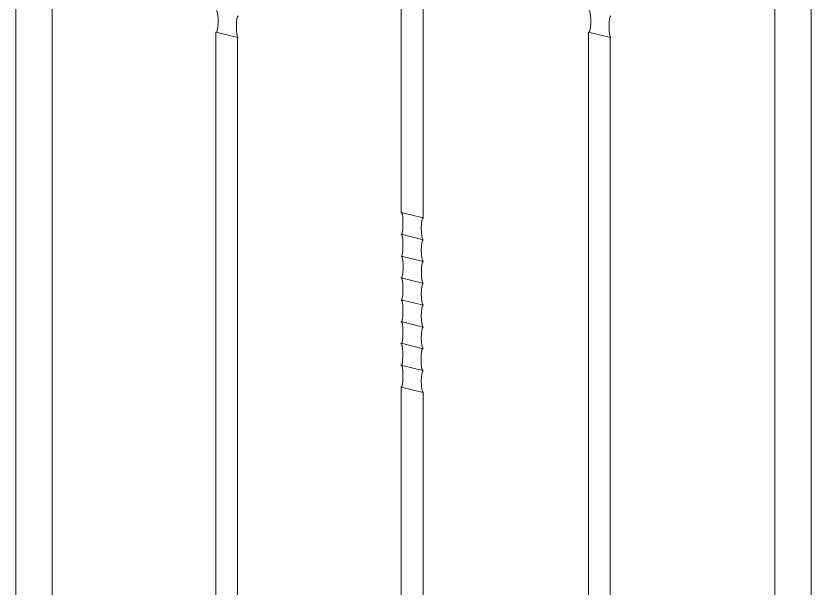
# Model space of a CAD drawing. Header units: millimetres. Extents: x -644 to 652, y 0 to 1491.
# Drawn here: x -315 to 0, y 550.8 to 777.5 of the extents above; entities that cross this region are included whole.
import ezdxf

# ---------------------------------------------------------------- set-up
doc = ezdxf.new("R2010")
doc.units = ezdxf.units.MM
doc.layers.add('ceco.net 171', color=7, linetype='Continuous')

msp = doc.modelspace()

# ---------------------------------------------------------------- linework, layer by layer
at = {"layer": 'ceco.net 171', "lineweight": 5}
for p, q in [((-14.4, 14.4), (-14.4, 1449.25)), ((0, 0), (0, 1449.25)), ((-315, 0), (-315, 1388.06)), ((-300.6, 14.4), (-300.6, 1388.06)), ((-162.36, 699.64), (-162.36, 909.56)), ((-153.72, 697.47), (-153.72, 907.39)), ((-235.8, 502.56), (-235.8, 771.12)), ((-227.05, 768.93), (-235.8, 771.12)), ((-227.16, 502.56), (-227.16, 768.96)), ((-88.17, 502.56), (-88.17, 771.12)), ((-79.43, 768.93), (-88.17, 771.12)), ((-79.53, 502.56), (-79.53, 769.17)), ((-153.72, 697.47), (-162.41, 699.65)), ((-153.72, 688.83), (-162.41, 691.01)), ((-153.72, 680.19), (-162.41, 682.37)), ((-153.83, 671.55), (-162.52, 673.73)), ((-153.72, 662.88), (-162.41, 665.06)), ((-153.72, 654.24), (-162.41, 656.42)), ((-153.72, 645.6), (-162.41, 647.78)), ((-153.83, 636.96), (-162.52, 639.14)), ((-162.36, 502.56), (-162.36, 630.46)), ((-153.72, 628.29), (-162.35, 630.46)), ((-153.72, 502.56), (-153.72, 628.29))]:
    msp.add_line(p, q, dxfattribs=at)
for centre, start_param, end_param in [((-235.62, 775.39), 0, 3.141593), ((-87.99, 775.39), 0, 3.141593), ((-226.92, 773.21), 3.141593, 6.210756), ((-79.29, 773.21), 3.141593, 6.210756), ((-162.39, 695.33), 0, 3.141593), ((-153.69, 693.15), 3.141593, 6.210756), ((-162.39, 686.68), 0, 3.141593), ((-153.69, 684.51), 3.141593, 6.210756), ((-162.33, 678.03), 0, 3.141593), ((-153.64, 675.85), 3.141593, 6.210756), ((-162.39, 669.38), 0, 3.141593), ((-153.69, 667.2), 3.141593, 6.210756), ((-162.39, 660.74), 0, 3.141593), ((-153.69, 658.56), 3.141593, 6.210756), ((-162.39, 652.09), 0, 3.141593), ((-153.69, 649.91), 3.141593, 6.210756), ((-162.44, 643.44), 0, 3.141593), ((-153.75, 641.26), 3.141593, 6.210756), ((-162.39, 634.79), 0, 3.141593), ((-153.69, 632.61), 3.141593, 6.210756)]:
    msp.add_ellipse(centre, major_axis=(0.03, -4.33), ratio=0.168472, start_param=start_param, end_param=end_param, dxfattribs=at)

doc.saveas('drawing.dxf')
